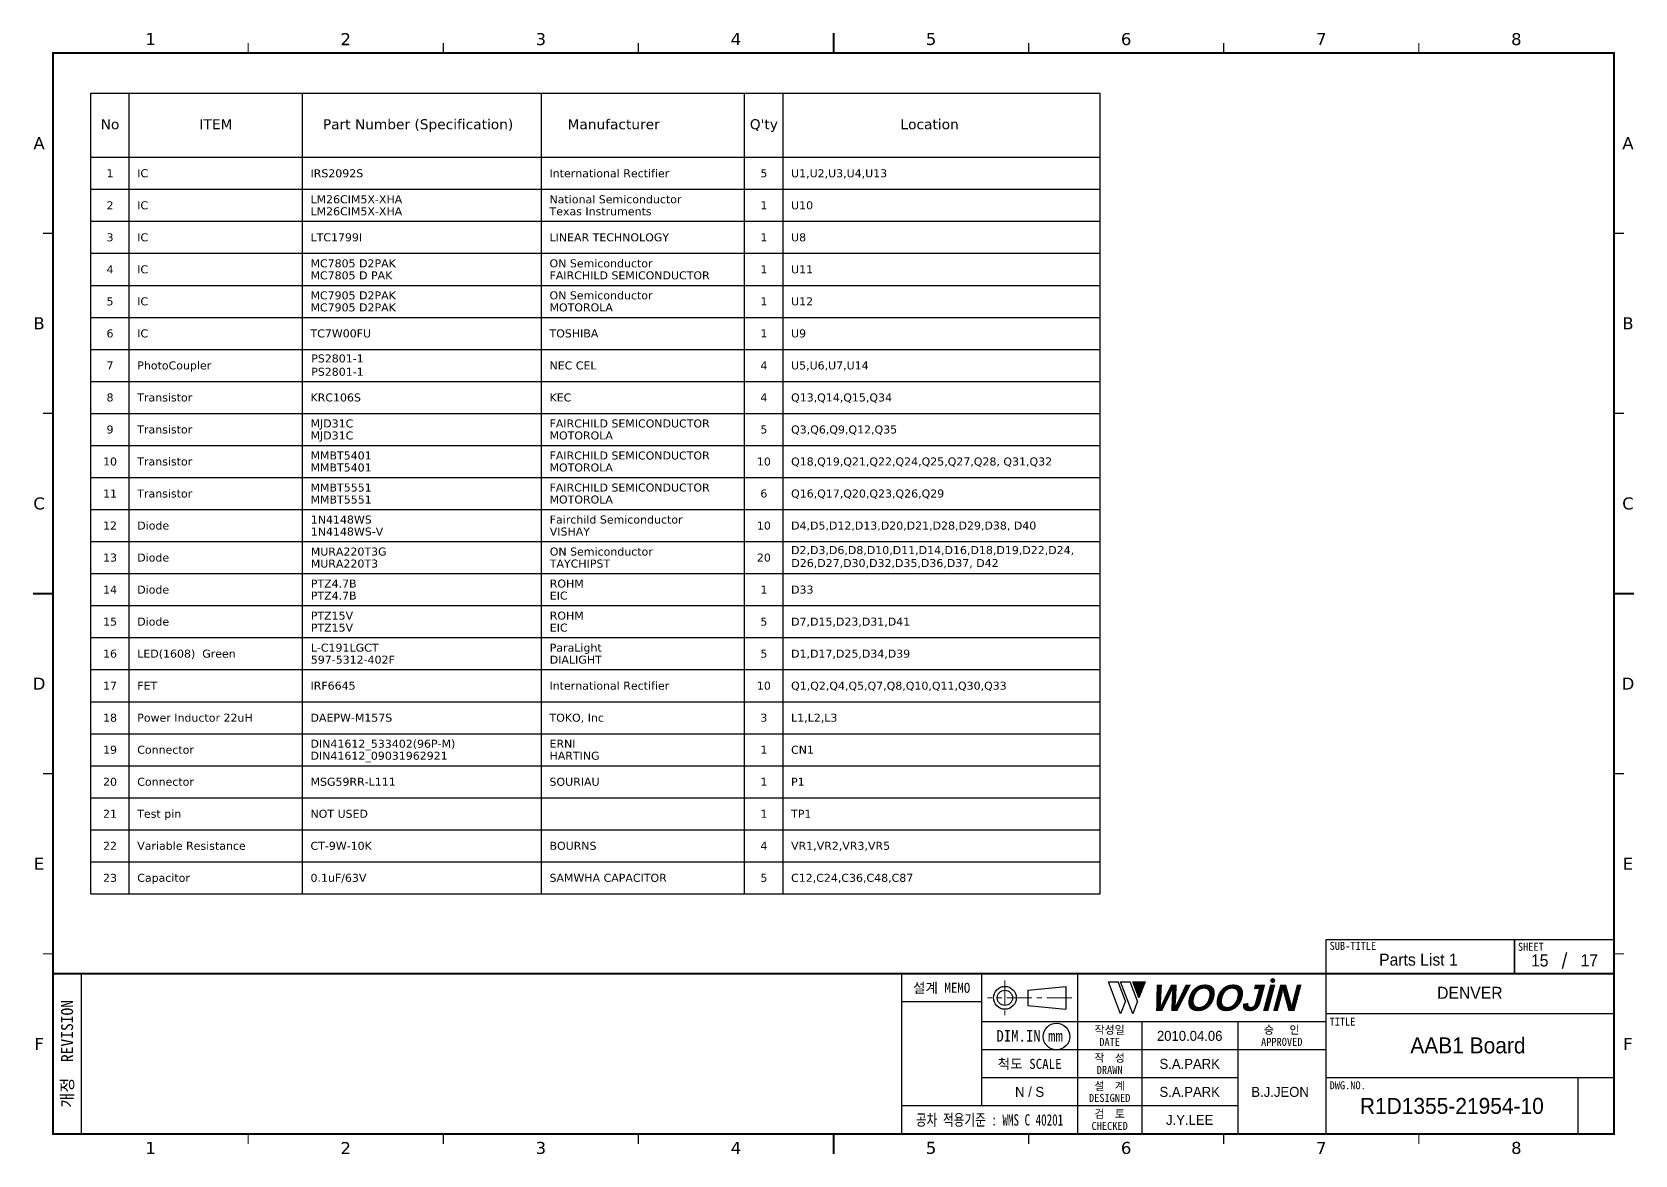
# Model space of a CAD drawing. Extents: x -695 to 953, y -753 to 181.
# Drawn here: x 24.3 to 424.8, y -753.5 to -473 of the extents above; entities that cross this region are included whole.
import ezdxf
from ezdxf.enums import TextEntityAlignment as Align

# ---------------------------------------------------------------- set-up
doc = ezdxf.new("R2010")
doc.units = 0
doc.header["$LTSCALE"] = 5
doc.header["$MEASUREMENT"] = 0
doc.linetypes.add('CENTER', pattern=[2, 1.25, -0.25, 0.25, -0.25])
doc.layers.get('0').update_dxf_attribs({"linetype": 'CONTINUOUS', "lineweight": 25})
doc.layers.add('2', color=2, linetype='CENTER', lineweight=13)
doc.layers.add('4', color=4, linetype='CONTINUOUS', lineweight=18)
for name, color, linetype in [('SHEET', 3, 'CONTINUOUS'), ('문자', 4, 'CONTINUOUS'), ('테두리', 3, 'CONTINUOUS')]:
    doc.layers.add(name, color=color, linetype=linetype)
doc.styles.add('MARK', font='')
doc.styles.get("Standard").update_dxf_attribs({"font": 'verdana.TTF'})
doc.styles.add('굴림', font='Gulim.ttf')
doc.styles.add('굴림체', font='GulimChe.ttf')
doc.styles.get('MARK').set_extended_font_data('Arial Rounded MT Bold')

# ---------------------------------------------------------------- blocks, each defined once
blk = doc.blocks.new('B')
at = {"layer": '문자'}
blk.add_hatch(color=256, dxfattribs=at).paths.add_polyline_path([(13.79, 10), (15.31, 6), (16.84, 10)])
at = {"color": 4, "const_width": 0.6}
blk.add_lwpolyline([(48.46, 10.32, 1), (49.06, 10.32, 1)], format="xyb", close=True, dxfattribs=at)
at = {"layer": '문자'}
for p, q in [((10.73, 2), (7.68, 10)), ((7.68, 10), (10.09, 10)), ((11.94, 5.16), (10.09, 10)), ((10.73, 10), (13.15, 10)), ((13.79, 2), (10.73, 10)), ((14.99, 5.16), (13.15, 10)), ((13.79, 10), (16.84, 10)), ((15.31, 6), (13.79, 10)), ((16.84, 10), (15.31, 6)), ((11.94, 5.16), (10.73, 2)), ((14.99, 5.16), (13.79, 2))]:
    blk.add_line(p, q, dxfattribs=at)
at = {"layer": '문자', "style": 'MARK', "oblique": 15}
blk.add_text('WOOJIN', height=6.5, dxfattribs=at).set_placement((36.4, 6), align=Align.MIDDLE_CENTER)
blk = doc.blocks.new('C')
blk.add_line((15, 285), (15, 285))
at = {"layer": '2'}
for p, q in [((252.83, 53.35), (252.83, 44.65)), ((269.53, 49), (248.48, 49))]:
    blk.add_line(p, q, dxfattribs=at)
at = {"layer": 'SHEET'}
for p, q in [((393.14, 60.3), (392.07, 56.28)), ((22, 55), (22, 15)), ((227, 55), (227, 15)), ((247, 55), (247, 22)), ((271, 55), (271, 15)), ((271, 55), (271, 15)), ((333, 55), (333, 15)), ((247, 48), (227, 48)), ((405, 45), (333, 45)), ((333, 43), (247, 43)), ((287, 43), (287, 15)), ((311, 43), (311, 15)), ((333, 36), (247, 36)), ((311, 29), (247, 29)), ((405, 29), (333, 29)), ((396, 29), (396, 15)), ((311, 22), (227, 22))]:
    blk.add_line(p, q, dxfattribs=at)
at = {"layer": 'SHEET', "color": 4}
for p, q in [((258.53, 50.9), (268.03, 51.85)), ((258.53, 50.9), (258.53, 47.1)), ((268.03, 51.85), (268.03, 46.15)), ((258.53, 47.1), (268.03, 46.15))]:
    blk.add_line(p, q, dxfattribs=at)
at = {"layer": 'SHEET'}
for points in [[(333, 55), (380.19, 55), (380.19, 63.49), (333, 63.49)], [(380.19, 55), (405, 55), (405, 63.49), (380.19, 63.49)]]:
    blk.add_lwpolyline(points, close=True, dxfattribs=at)
at = {"layer": 'SHEET', "color": 4}
for radius in [2.85, 1.9]:
    blk.add_circle((252.83, 49), radius, dxfattribs=at)
at = {"layer": 'SHEET'}
blk.add_circle((265.7, 39.32), 3.32, dxfattribs=at)
at = {"layer": '테두리'}
blk.add_line((405, 285), (405, 15), dxfattribs=at)
for points, const_width in [([(210, 290), (210, 285)], 0.5), ([(15, 285), (15, 15), (405, 15), (405, 285), (15, 285)], 0.5), ([(63.75, 287.5), (63.75, 285)], 0.3), ([(112.5, 287.5), (112.5, 285)], 0.3), ([(161.25, 287.5), (161.25, 285)], 0.3), ([(258.75, 287.5), (258.75, 285)], 0.3), ([(307.5, 287.5), (307.5, 285)], 0.3), ([(356.25, 287.5), (356.25, 285)], 0.3), ([(12.5, 240), (15, 240)], 0.3), ([(407.5, 240), (405, 240)], 0.3), ([(12.5, 195), (15, 195)], 0.3), ([(407.5, 195), (405, 195)], 0.3), ([(10, 150), (15, 150)], 0.5), ([(410, 150), (405, 150)], 0.5), ([(12.5, 105), (15, 105)], 0.3), ([(407.5, 105), (405, 105)], 0.3), ([(12.5, 60), (15, 60)], 0.3), ([(407.5, 60), (405, 60)], 0.3), ([(15, 55), (405, 55)], 0.5), ([(63.75, 12.5), (63.75, 15)], 0.3), ([(112.5, 12.5), (112.5, 15)], 0.3), ([(161.25, 12.5), (161.25, 15)], 0.3), ([(210, 10), (210, 15)], 0.5), ([(258.75, 12.5), (258.75, 15)], 0.3), ([(307.5, 12.5), (307.5, 15)], 0.3), ([(356.25, 12.5), (356.25, 15)], 0.3)]:
    blk.add_lwpolyline(points, dxfattribs=dict(at, const_width=const_width))
blk.add_blockref('B', (271, 43))
at = {"layer": '문자'}
for s, p in [('1', (39.38, 288.5)), ('2', (88.12, 288.5)), ('3', (136.88, 288.5)), ('4', (185.62, 288.5)), ('5', (234.38, 288.5)), ('6', (283.12, 288.5)), ('7', (331.88, 288.5)), ('8', (380.62, 288.5)), ('A', (11.5, 262.5)), ('A', (408.5, 262.5)), ('B', (11.5, 217.5)), ('B', (408.5, 217.5)), ('C', (11.5, 172.5)), ('C', (408.5, 172.5)), ('D', (11.5, 127.5)), ('D', (408.5, 127.5)), ('E', (11.5, 82.5)), ('E', (408.5, 82.5)), ('F', (11.5, 37.5)), ('F', (408.5, 37.5)), ('1', (39.38, 11.5)), ('2', (88.12, 11.5)), ('3', (136.88, 11.5)), ('4', (185.62, 11.5)), ('5', (234.38, 11.5)), ('6', (283.12, 11.5)), ('7', (331.88, 11.5)), ('8', (380.62, 11.5))]:
    blk.add_text(s, height=3, dxfattribs=at).set_placement(p, align=Align.MIDDLE)
at = {"layer": '문자', "style": '굴림체'}
for s, height, p in [('SUB-TITLE', 2, (339.77, 61.98)), ('SHEET', 2, (384.24, 61.74)), ('설계 MEMO', 2.5, (237, 51.5)), ('DIM.IN mm', 2.85, (259, 39.5)), ('작성일', 2, (279, 41)), ('승   인', 2, (322, 41)), ('DATE', 2, (279, 38)), ('APPROVED', 2, (322, 38)), ('척도 SCALE', 2.5, (259, 32.5)), ('작  성', 2, (279, 34)), ('설  계', 2, (279, 27)), ('DRAWN', 2, (279, 31)), ('DESIGNED', 2, (279, 24)), ('검  토', 2, (279, 20)), ('CHECKED', 2, (279, 17))]:
    blk.add_text(s, height=height, dxfattribs=at).set_placement(p, align=Align.MIDDLE_CENTER)
blk.add_text('개정  REVISION', height=3, rotation=90, dxfattribs=at).set_placement((18.5, 35), align=Align.MIDDLE_CENTER)
for s, p in [('TITLE', (333.95, 42.05)), ('DWG.NO.', (333.95, 26.15))]:
    blk.add_text(s, height=2, dxfattribs=at).set_placement(p)
at = {"layer": '문자', "style": '굴림체', "width": 0.75}
blk.add_text('공차 적용기준 : WMS C 40201', height=2.85, dxfattribs=at).set_placement((249, 18.5), align=Align.MIDDLE_CENTER)

msp = doc.modelspace()

# ---------------------------------------------------------------- linework, layer by layer
for p, q in [((39, -488.27), (291.18, -488.27)), ((39, -688.27), (39, -488.27)), ((48.6, -688.27), (48.6, -488.27)), ((91.89, -688.27), (91.89, -488.27)), ((151.61, -688.27), (151.61, -488.27)), ((202.37, -688.27), (202.37, -488.27)), ((211.97, -688.27), (211.97, -488.27)), ((291.18, -688.27), (291.18, -488.27)), ((39, -504.27), (291.18, -504.27)), ((39, -512.27), (291.18, -512.27)), ((39, -520.27), (291.18, -520.27)), ((39, -528.27), (291.18, -528.27)), ((39, -536.27), (291.18, -536.27)), ((39, -544.27), (291.18, -544.27)), ((39, -552.27), (291.18, -552.27)), ((39, -560.27), (291.18, -560.27)), ((39, -568.27), (291.18, -568.27)), ((39, -576.27), (291.18, -576.27)), ((39, -584.27), (291.18, -584.27)), ((39, -592.27), (291.18, -592.27)), ((39, -600.27), (291.18, -600.27)), ((39, -608.27), (291.18, -608.27)), ((39, -616.27), (291.18, -616.27)), ((39, -624.27), (291.18, -624.27)), ((39, -632.27), (291.18, -632.27)), ((39, -640.27), (291.18, -640.27)), ((39, -648.27), (291.18, -648.27)), ((39, -656.27), (291.18, -656.27)), ((39, -664.27), (291.18, -664.27)), ((39, -672.27), (291.18, -672.27)), ((39, -680.27), (291.18, -680.27)), ((39, -688.27), (291.18, -688.27))]:
    msp.add_line(p, q)

# ---------------------------------------------------------------- block references
msp.add_blockref('C', (14.57, -763.25))

# ---------------------------------------------------------------- texts
for s, height, p in [('No', 2.5, (43.8, -497.27)), ('ITEM', 2.5, (70.25, -497.27)), ('Part Number^J(Specification)', 2.5, (120.77, -497.27)), ('Manufacturer', 2.5, (169.64, -497.27)), ("Q'ty", 2.5, (207.17, -497.27)), ('Location', 2.5, (248.58, -497.27)), ('1', 2, (43.8, -509.27)), ('5', 2, (207.17, -509.27)), ('2', 2, (43.8, -517.27)), ('1', 2, (207.17, -517.27)), ('3', 2, (43.8, -525.27)), ('1', 2, (207.17, -525.27)), ('4', 2, (43.8, -533.27)), ('1', 2, (207.17, -533.27)), ('5', 2, (43.8, -541.27)), ('1', 2, (207.17, -541.27)), ('6', 2, (43.8, -549.27)), ('1', 2, (207.17, -549.27)), ('7', 2, (43.8, -557.27)), ('4', 2, (207.17, -557.27)), ('8', 2, (43.8, -565.27)), ('4', 2, (207.17, -565.27)), ('9', 2, (43.8, -573.27)), ('5', 2, (207.17, -573.27)), ('10', 2, (43.8, -581.27)), ('10', 2, (207.17, -581.27)), ('11', 2, (43.8, -589.27)), ('6', 2, (207.17, -589.27)), ('12', 2, (43.8, -597.27)), ('10', 2, (207.17, -597.27)), ('13', 2, (43.8, -605.27)), ('20', 2, (207.17, -605.27)), ('14', 2, (43.8, -613.27)), ('1', 2, (207.17, -613.27)), ('15', 2, (43.8, -621.27)), ('5', 2, (207.17, -621.27)), ('16', 2, (43.8, -629.27)), ('5', 2, (207.17, -629.27)), ('17', 2, (43.8, -637.27)), ('10', 2, (207.17, -637.27)), ('18', 2, (43.8, -645.27)), ('3', 2, (207.17, -645.27)), ('19', 2, (43.8, -653.27)), ('1', 2, (207.17, -653.27)), ('20', 2, (43.8, -661.27)), ('1', 2, (207.17, -661.27)), ('21', 2, (43.8, -669.27)), ('1', 2, (207.17, -669.27)), ('22', 2, (43.8, -677.27)), ('4', 2, (207.17, -677.27)), ('23', 2, (43.8, -685.27)), ('5', 2, (207.17, -685.27))]:
    msp.add_text(s, height=height).set_placement(p, align=Align.CENTER)
for s, p in [('IC', (50.6, -509.27)), ('IRS2092S', (93.89, -509.27)), ('International Rectifier', (153.61, -509.27)), ('U1,U2,U3,U4,U13', (213.97, -509.27)), ('IC', (50.6, -517.27)), ('LM26CIM5X-XHA', (93.89, -515.77)), ('National Semiconductor', (153.61, -515.77)), ('U10', (213.97, -517.27)), ('LM26CIM5X-XHA', (93.89, -518.77)), ('Texas Instruments', (153.61, -518.77)), ('IC', (50.6, -525.27)), ('LTC1799I', (93.89, -525.27)), ('LINEAR TECHNOLOGY', (153.61, -525.27)), ('U8', (213.97, -525.27)), ('IC', (50.6, -533.27)), ('MC7805 D2PAK', (93.89, -531.77)), ('ON Semiconductor', (153.61, -531.77)), ('U11', (213.97, -533.27)), ('MC7805 D PAK', (93.89, -534.77)), ('FAIRCHILD SEMICONDUCTOR', (153.61, -534.77)), ('IC', (50.6, -541.27)), ('MC7905 D2PAK', (93.89, -539.77)), ('ON Semiconductor', (153.61, -539.77)), ('U12', (213.97, -541.27)), ('MC7905 D2PAK', (93.89, -542.77)), ('MOTOROLA', (153.61, -542.77)), ('IC', (50.6, -549.27)), ('TC7W00FU', (93.89, -549.27)), ('TOSHIBA', (153.61, -549.27)), ('U9', (213.97, -549.27)), ('PhotoCoupler', (50.6, -557.27)), ('NEC^JCEL', (153.61, -557.27)), ('U5,U6,U7,U14', (213.97, -557.27)), ('Transistor', (50.6, -565.27)), ('KRC106S', (93.89, -565.27)), ('KEC', (153.61, -565.27)), ('Q13,Q14,Q15,Q34', (213.97, -565.27)), ('Transistor', (50.6, -573.27)), ('MJD31C', (93.89, -571.77)), ('FAIRCHILD SEMICONDUCTOR', (153.61, -571.77)), ('Q3,Q6,Q9,Q12,Q35', (213.97, -573.27)), ('MJD31C', (93.89, -574.77)), ('MOTOROLA', (153.61, -574.77)), ('Transistor', (50.6, -581.27)), ('MMBT5401', (93.89, -579.77)), ('FAIRCHILD SEMICONDUCTOR', (153.61, -579.77)), ('Q18,Q19,Q21,Q22,Q24,Q25,Q27,Q28,^JQ31,Q32', (213.97, -581.27)), ('MMBT5401', (93.89, -582.77)), ('MOTOROLA', (153.61, -582.77)), ('Transistor', (50.6, -589.27)), ('MMBT5551', (93.89, -587.77)), ('FAIRCHILD SEMICONDUCTOR', (153.61, -587.77)), ('MOTOROLA', (153.61, -590.77)), ('Q16,Q17,Q20,Q23,Q26,Q29', (213.97, -589.27)), ('MMBT5551', (93.89, -590.77)), ('Diode', (50.6, -597.27)), ('1N4148WS ', (93.96, -595.77)), ('1N4148WS-V', (93.96, -598.77)), ('VISHAY', (153.67, -598.77)), ('Fairchild Semiconductor', (153.67, -595.77)), ('D4,D5,D12,D13,D20,D21,D28,D29,D38,^JD40', (213.97, -597.27)), ('Diode', (50.6, -605.27)), ('MURA220T3G', (93.96, -603.77)), ('MURA220T3', (93.96, -606.77)), ('TAYCHIPST', (153.67, -606.77)), ('ON Semiconductor', (153.67, -603.77)), ('D2,D3,D6,D8,D10,D11,D14,D16,D18,D19,D22,D24,', (213.97, -603.4)), ('D26,D27,D30,D32,D35,D36,D37, D42', (214.03, -606.64)), ('Diode', (50.6, -613.27)), ('PTZ4.7B', (93.96, -611.77)), ('ROHM ', (153.67, -611.77)), ('EIC', (153.67, -614.77)), ('D33', (213.97, -613.27)), ('PTZ4.7B', (93.96, -614.77)), ('Diode', (50.6, -621.27)), ('PTZ15V', (93.96, -619.77)), ('PTZ15V', (93.96, -622.77)), ('ROHM', (153.67, -619.77)), ('EIC', (153.67, -622.77)), ('D7,D15,D23,D31,D41', (213.97, -621.27)), ('LED(1608) ^JGreen', (50.6, -629.27)), ('597-5312-402F', (93.96, -630.77)), ('L-C191LGCT', (93.96, -627.77)), ('ParaLight', (153.67, -627.77)), ('DIALIGHT', (153.67, -630.77)), ('D1,D17,D25,D34,D39', (213.97, -629.27)), ('FET', (50.6, -637.27)), ('IRF6645', (93.89, -637.27)), ('International Rectifier', (153.61, -637.27)), ('Q1,Q2,Q4,Q5,Q7,Q8,Q10,Q11,Q30,Q33', (213.97, -637.27)), ('Power Inductor 22uH', (50.6, -645.27)), ('DAEPW-M157S', (93.89, -645.27)), ('TOKO, Inc', (153.61, -645.27)), ('L1,L2,L3', (213.97, -645.27)), ('Connector', (50.6, -653.27)), ('DIN41612_533402(96P-M) ', (93.89, -651.77)), ('DIN41612_09031962921', (93.89, -654.77)), ('ERNI ', (153.61, -651.77)), ('HARTING', (153.61, -654.77)), ('CN1', (213.97, -653.27)), ('Connector', (50.6, -661.27)), ('MSG59RR-L111', (93.89, -661.27)), ('SOURIAU', (153.61, -661.27)), ('P1', (213.97, -661.27)), ('Test pin', (50.6, -669.27)), ('NOT USED', (93.89, -669.27)), ('TP1', (213.97, -669.27)), ('Variable Resistance ', (50.6, -677.27)), ('CT-9W-10K ', (93.89, -677.27)), ('BOURNS', (153.61, -677.27)), ('VR1,VR2,VR3,VR5', (213.97, -677.27)), ('Capacitor', (50.6, -685.27)), ('0.1uF/63V', (93.89, -685.27)), ('SAMWHA CAPACITOR', (153.61, -685.27)), ('C12,C24,C36,C48,C87', (213.97, -685.27))]:
    msp.add_text(s, height=2).set_placement(p)
at = {"color": 4, "style": '굴림'}
for s, p in [('2010.04.06', (313.57, -723.75)), ('S.A.PARK', (313.57, -730.75)), ('S.A.PARK', (313.57, -737.75)), ('B.J.JEON', (336.16, -737.75)), ('J.Y.LEE', (313.57, -744.75))]:
    msp.add_text(s, height=2.5, dxfattribs=at).set_placement(p, align=Align.MIDDLE_CENTER)
at = {"insert": (94.06, -553.52), "char_height": 2, "width": 29.4345, "attachment_point": 1}
msp.add_mtext('PS2801-1\\PPS2801-1', dxfattribs=at)
at = {"layer": '4', "style": '굴림'}
for s, p in [('Parts List 1', (370.72, -704.71)), ('15', (401.03, -704.92)), ('17', (413.42, -704.86)), ('DENVER', (383.57, -713))]:
    msp.add_text(s, height=3, dxfattribs=at).set_placement(p, align=Align.MIDDLE_CENTER)
at = {"layer": '문자', "style": '굴림'}
for s, height, p in [('AAB1 Board', 4, (383.09, -726.13)), ('N / S', 2.5, (273.57, -737.75)), ('R1D1355-21954-10', 4, (379.07, -741.25))]:
    msp.add_text(s, height=height, dxfattribs=at).set_placement(p, align=Align.MIDDLE_CENTER)

doc.saveas('drawing.dxf')
